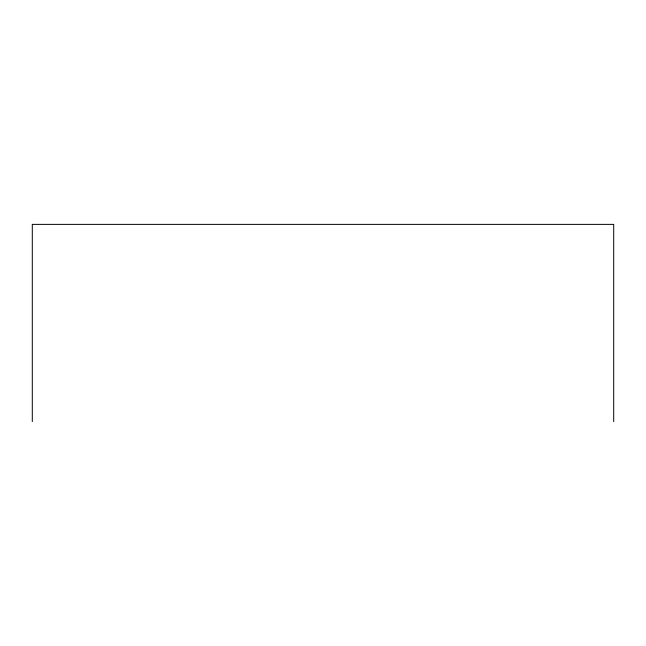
<?xml version="1.0" encoding="UTF-8"?>
<svg xmlns="http://www.w3.org/2000/svg" width="646" height="646" viewBox="0 0 646 646"><rect width="100%" height="100%" fill="white"/><g stroke="black" fill="none" stroke-linecap="round" stroke-linejoin="round"><path stroke-width="0.97" d="M613.7 421.62L613.7 224.38L32.3 224.38L32.3 421.62"/></g></svg>
